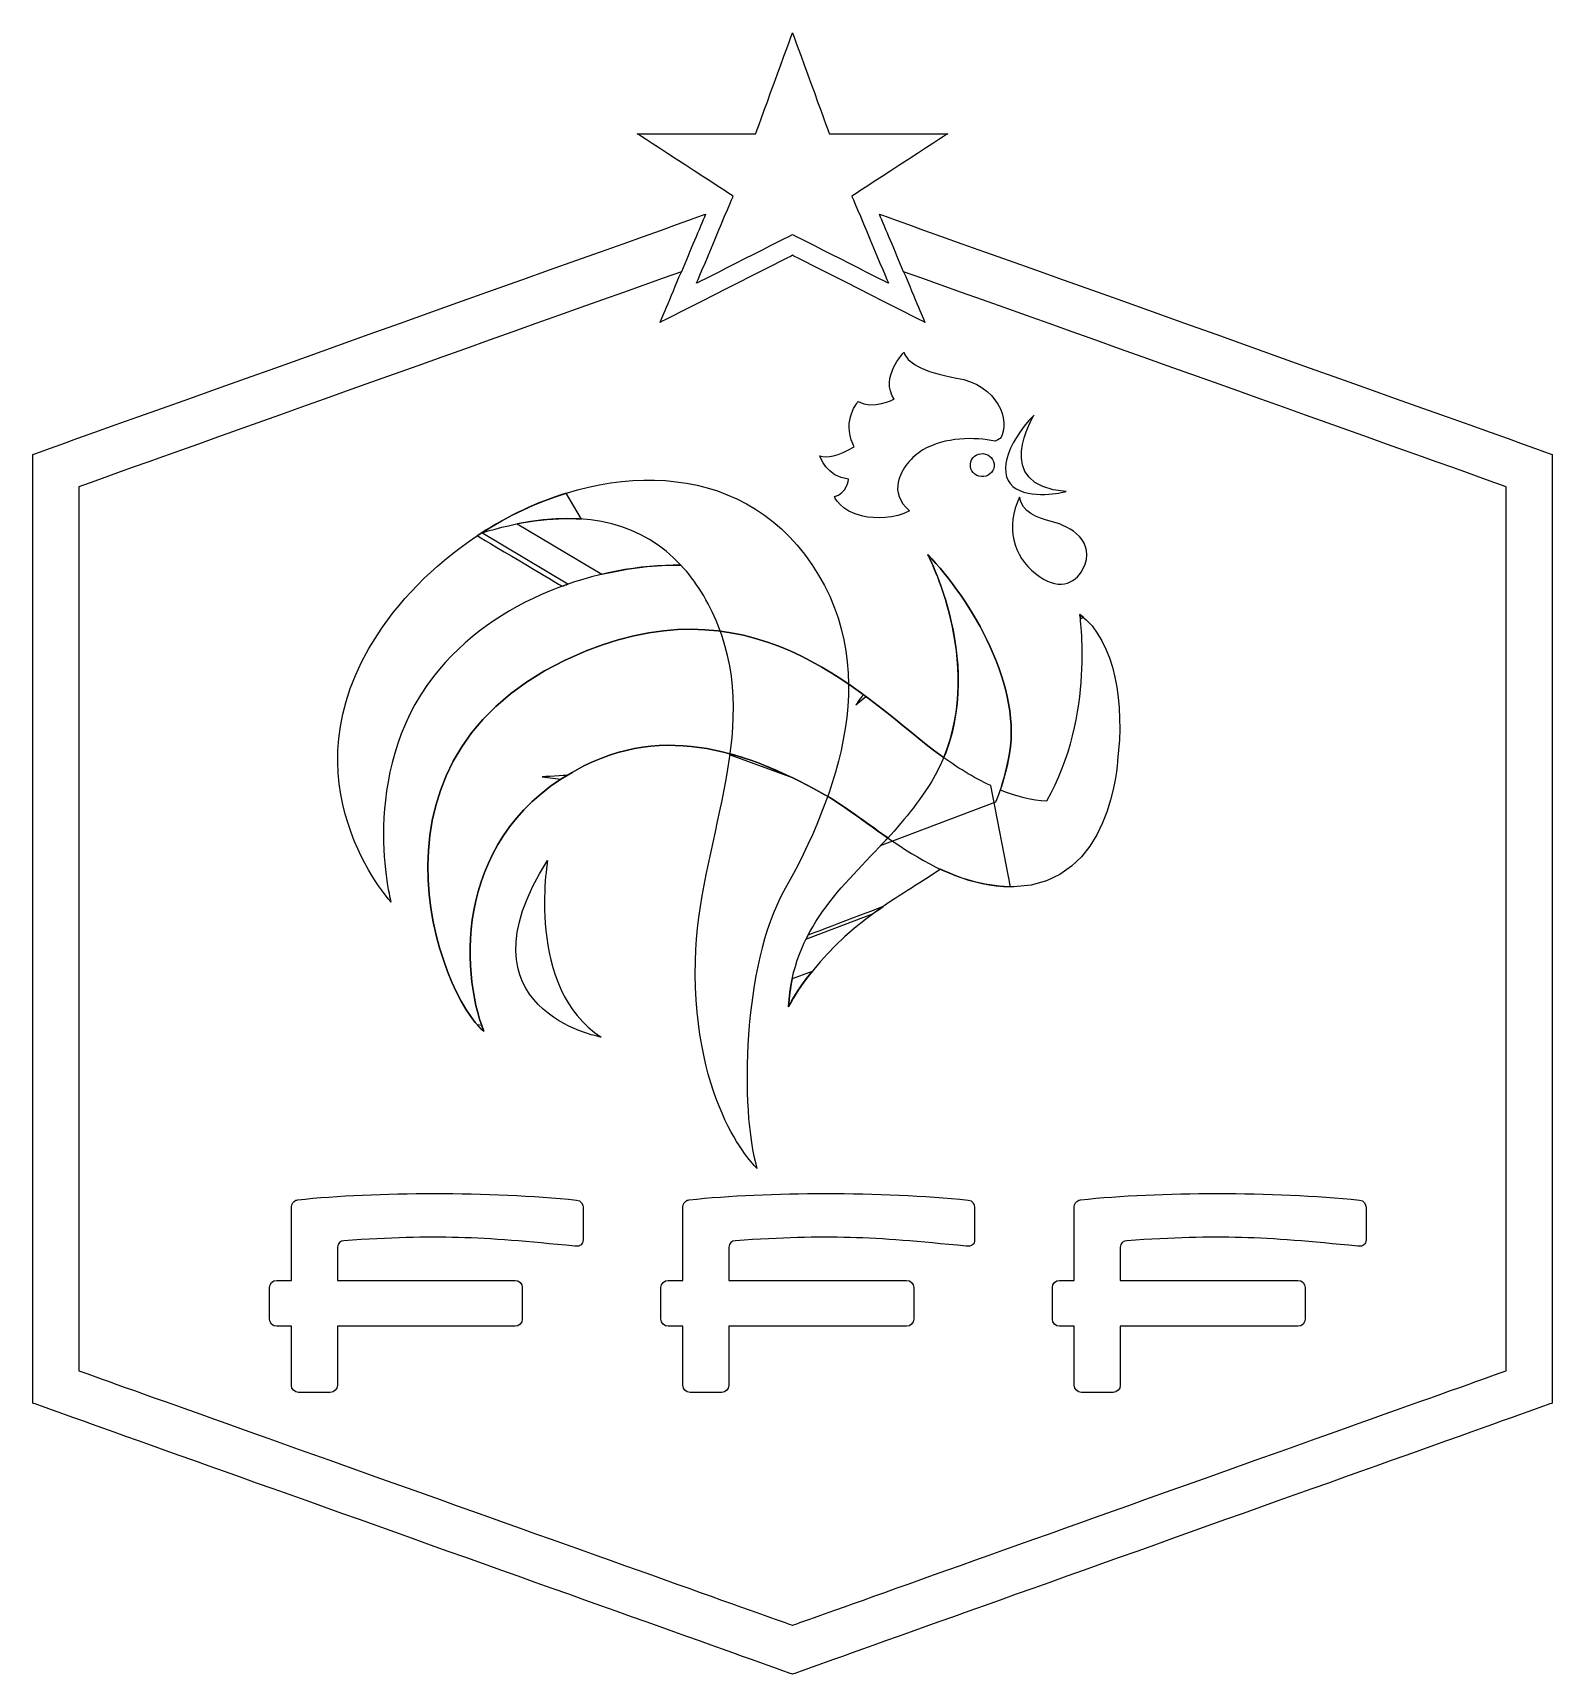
# Model space of a CAD drawing. Header units: millimetres. Extents: x -89 to 96, y -104 to 96.
import ezdxf

# ---------------------------------------------------------------- set-up
doc = ezdxf.new("R2010")
doc.units = ezdxf.units.MM
doc.header["$MEASUREMENT"] = 0
doc.layers.add('#Layer 1', color=7, linetype='Continuous')

msp = doc.modelspace()

# ---------------------------------------------------------------- linework, layer by layer
at = {"layer": '#Layer 1', "color": 42}
for points, knots in [([(22.633, 83.3792), (22.633, 83.3792), (8.2454, 83.3792), (8.2454, 83.3792), (8.2454, 83.3792), (8.2454, 83.3792), (3.7887, 95.6315), (3.7887, 95.6315), (3.7887, 95.6315), (3.7887, 95.6315), (3.7786, 95.603), (3.7786, 95.603), (3.7786, 95.603), (3.7786, 95.603), (3.7685, 95.6315), (3.7685, 95.6315), (3.7685, 95.6315), (3.7685, 95.6315), (-0.688, 83.3792), (-0.688, 83.3792), (-0.688, 83.3792), (-0.688, 83.3792), (-15.0757, 83.3792), (-15.0757, 83.3792), (-15.0757, 83.3792), (-15.0757, 83.3792), (-3.4377, 75.795), (-3.4377, 75.795), (-3.4377, 75.795), (-3.4377, 75.795), (-7.8818, 65.2004), (-7.8818, 65.2004), (-7.8818, 65.2004), (-7.8818, 65.2004), (3.7786, 71.1061), (3.7786, 71.1061), (3.7786, 71.1061), (3.7786, 71.1061), (15.4398, 65.2004), (15.4398, 65.2004), (15.4398, 65.2004), (15.4398, 65.2004), (10.9956, 75.795), (10.9956, 75.795), (10.9956, 75.795), (10.9956, 75.795), (22.633, 83.3792), (22.633, 83.3792)], [0, 0, 0, 0, 0.07692308, 0.07692308, 0.07692308, 0.07692309, 0.15384615, 0.15384615, 0.15384615, 0.15384616, 0.23076923, 0.23076923, 0.23076923, 0.23076924, 0.30769231, 0.30769231, 0.30769231, 0.30769232, 0.38461538, 0.38461538, 0.38461538, 0.38461539, 0.46153846, 0.46153846, 0.46153846, 0.46153847, 0.53846154, 0.53846154, 0.53846154, 0.53846155, 0.61538462, 0.61538462, 0.61538462, 0.61538463, 0.69230769, 0.69230769, 0.69230769, 0.6923077, 0.76923077, 0.76923077, 0.76923077, 0.76923078, 0.84615385, 0.84615385, 0.84615385, 0.84615386, 1, 1, 1, 1]), ([(14.3495, 73.586), (15.0732, 71.8571), (16.2175, 69.1305), (17.2762, 66.609), (17.2762, 66.609), (40.3865, 58.3612), (85.5392, 42.247), (90.489, 40.4806), (90.489, 40.4806), (90.489, 40.4806), (90.489, -66.9343), (90.489, -66.9343), (90.489, -66.9343), (83.8026, -69.318), (3.7786, -97.858), (3.7786, -97.858), (3.7786, -97.858), (3.7786, -97.858), (-76.2452, -69.318), (-82.9311, -66.9343), (-82.9311, -66.9343), (-82.9311, -66.9343), (-82.9311, 40.4806), (-82.9311, 40.4806), (-82.9311, 40.4806), (-77.9807, 42.247), (-32.8285, 58.3612), (-9.7184, 66.609), (-9.7184, 66.609), (-8.6602, 69.1305), (-7.5164, 71.8571), (-6.7922, 73.586), (-6.7922, 73.586), (-6.7922, 73.586), (-88.5219, 44.4108), (-88.5219, 44.4108), (-88.5219, 44.4108), (-88.5219, 44.4108), (-88.5219, -70.8663), (-88.5219, -70.8663), (-88.5219, -70.8663), (-88.5219, -70.8663), (3.7786, -103.7958), (3.7786, -103.7958), (3.7786, -103.7958), (3.7786, -103.7958), (96.0792, -70.8663), (96.0792, -70.8663), (96.0792, -70.8663), (96.0792, -70.8663), (96.0792, 44.4108), (96.0792, 44.4108), (96.0792, 44.4108), (96.0792, 44.4108), (14.3495, 73.586), (14.3495, 73.586)], [0, 0, 0, 0, 0.06666667, 0.06666667, 0.06666667, 0.06666668, 0.13333333, 0.13333333, 0.13333333, 0.13333334, 0.2, 0.2, 0.2, 0.20000001, 0.26666667, 0.26666667, 0.26666667, 0.26666668, 0.33333333, 0.33333333, 0.33333333, 0.33333334, 0.4, 0.4, 0.4, 0.40000001, 0.46666667, 0.46666667, 0.46666667, 0.46666668, 0.53333333, 0.53333333, 0.53333333, 0.53333334, 0.6, 0.6, 0.6, 0.60000001, 0.66666667, 0.66666667, 0.66666667, 0.66666668, 0.73333333, 0.73333333, 0.73333333, 0.73333334, 0.8, 0.8, 0.8, 0.80000001, 0.86666667, 0.86666667, 0.86666667, 0.86666668, 1, 1, 1, 1])]:
    msp.add_open_spline(points, degree=3, knots=knots, dxfattribs=at)
at = {"layer": '#Layer 1', "color": 142}
msp.add_open_spline([(90.489, 40.4806), (90.489, 40.4806), (90.489, -66.9343), (90.489, -66.9343), (90.489, -66.9343), (83.8026, -69.318), (3.7786, -97.858), (3.7786, -97.858), (3.7786, -97.858), (3.7786, -97.858), (-76.2452, -69.318), (-82.9311, -66.9343), (-82.9311, -66.9343), (-82.9311, -66.9343), (-82.9311, 40.4806), (-82.9311, 40.4806), (-82.9311, 40.4806), (-77.9807, 42.247), (-32.8285, 58.3612), (-9.7184, 66.609), (-9.7184, 66.609), (-11.0813, 63.3621), (-12.3022, 60.4549), (-12.3022, 60.4549), (-12.3022, 60.4549), (-12.3022, 60.4549), (3.7786, 68.6048), (3.7786, 68.6048), (3.7786, 68.6048), (3.7786, 68.6048), (19.8602, 60.4549), (19.8602, 60.4549), (19.8602, 60.4549), (19.8602, 60.4549), (18.6392, 63.3621), (17.2762, 66.609), (17.2762, 66.609), (40.3865, 58.3612), (85.5392, 42.247), (90.489, 40.4806)], degree=3, knots=[0, 0, 0, 0, 0.09090909, 0.09090909, 0.09090909, 0.0909091, 0.18181818, 0.18181818, 0.18181818, 0.18181819, 0.27272727, 0.27272727, 0.27272727, 0.27272728, 0.36363636, 0.36363636, 0.36363636, 0.36363637, 0.45454545, 0.45454545, 0.45454545, 0.45454546, 0.54545455, 0.54545455, 0.54545455, 0.54545456, 0.63636364, 0.63636364, 0.63636364, 0.63636365, 0.72727273, 0.72727273, 0.72727273, 0.72727274, 0.81818182, 0.81818182, 0.81818182, 0.81818183, 1, 1, 1, 1], dxfattribs=at)
at = {"layer": '#Layer 1', "color": 12}
for points, knots in [([(23.6936, 53.6907), (19.5405, 54.3923), (17.5905, 55.6923), (17.3268, 56.8087), (17.3268, 56.8087), (17.3268, 56.8087), (14.3287, 53.7715), (16.1331, 51.124), (16.1331, 51.124), (16.1331, 51.124), (13.4737, 49.7765), (11.7514, 50.8382), (11.7514, 50.8382), (11.7514, 50.8382), (9.7705, 48.6143), (11.1406, 45.6139), (11.1406, 45.6139), (11.1406, 45.6139), (11.2784, 45.3424), (11.2784, 45.3424), (11.2784, 45.3424), (9.3641, 44.1821), (7.8948, 43.9319), (7.0951, 44.2213), (7.0951, 44.2213), (7.0951, 44.2213), (7.9298, 41.635), (10.6011, 41.3943), (10.6011, 41.3943), (10.6011, 41.3943), (10.3807, 39.6434), (8.8686, 39.275), (8.8686, 39.275), (8.8686, 39.275), (9.5768, 37.4802), (12.311, 36.8991), (12.311, 36.8991), (13.8006, 36.5884), (16.2193, 36.5801), (17.9922, 37.561), (17.9922, 37.561), (16.6839, 38.6857), (16.4005, 39.8853), (16.6132, 41.0141), (16.6132, 41.0141), (16.8497, 41.9226), (17.2436, 42.6807), (17.7409, 43.3211), (17.7409, 43.3211), (18.3041, 43.9789), (18.9821, 44.548), (19.6314, 44.9443), (19.6314, 44.9443), (19.6314, 44.9443), (19.6314, 44.9562), (19.6314, 44.9562), (19.6314, 44.9562), (22.2789, 46.5123), (25.9662, 46.5461), (28.3855, 46.0079), (28.3855, 46.0079), (28.3855, 46.0079), (29.0325, 46.3542), (29.0325, 46.3542), (29.0325, 46.3542), (30.3402, 48.4901), (28.736, 52.8476), (23.6936, 53.6907)], [0, 0, 0, 0, 0.05555556, 0.05555556, 0.05555556, 0.05555557, 0.11111111, 0.11111111, 0.11111111, 0.11111112, 0.16666667, 0.16666667, 0.16666667, 0.16666668, 0.22222222, 0.22222222, 0.22222222, 0.22222223, 0.27777778, 0.27777778, 0.27777778, 0.27777779, 0.33333333, 0.33333333, 0.33333333, 0.33333334, 0.38888889, 0.38888889, 0.38888889, 0.3888889, 0.44444444, 0.44444444, 0.44444444, 0.44444445, 0.5, 0.5, 0.5, 0.50000001, 0.55555556, 0.55555556, 0.55555556, 0.55555557, 0.61111111, 0.61111111, 0.61111111, 0.61111112, 0.66666667, 0.66666667, 0.66666667, 0.66666668, 0.72222222, 0.72222222, 0.72222222, 0.72222223, 0.77777778, 0.77777778, 0.77777778, 0.77777779, 0.83333333, 0.83333333, 0.83333333, 0.83333334, 0.88888889, 0.88888889, 0.88888889, 0.8888889, 1, 1, 1, 1]), ([(23.6936, 53.6907), (19.5405, 54.3923), (17.5905, 55.6923), (17.3268, 56.8087), (17.3268, 56.8087), (17.3268, 56.8087), (14.3287, 53.7715), (16.1331, 51.124), (16.1331, 51.124), (16.1331, 51.124), (13.4737, 49.7765), (11.7514, 50.8382), (11.7514, 50.8382), (11.7514, 50.8382), (9.7705, 48.6143), (11.1406, 45.6139), (11.1406, 45.6139), (11.1406, 45.6139), (11.2784, 45.3424), (11.2784, 45.3424), (11.2784, 45.3424), (9.3641, 44.1821), (7.8948, 43.9319), (7.0951, 44.2213), (7.0951, 44.2213), (7.0951, 44.2213), (7.9298, 41.635), (10.6011, 41.3943), (10.6011, 41.3943), (10.6011, 41.3943), (10.3807, 39.6434), (8.8686, 39.275), (8.8686, 39.275), (8.8686, 39.275), (9.5768, 37.4802), (12.311, 36.8991), (12.311, 36.8991), (13.8006, 36.5884), (16.2193, 36.5801), (17.9922, 37.561), (17.9922, 37.561), (16.6839, 38.6857), (16.4005, 39.8853), (16.6132, 41.0141), (16.6132, 41.0141), (16.8497, 41.9226), (17.2436, 42.6807), (17.7409, 43.3211), (17.7409, 43.3211), (18.3041, 43.9789), (18.9821, 44.548), (19.6314, 44.9443), (19.6314, 44.9443), (19.6314, 44.9443), (19.6314, 44.9562), (19.6314, 44.9562), (19.6314, 44.9562), (22.2789, 46.5123), (25.9662, 46.5461), (28.3855, 46.0079), (28.3855, 46.0079), (28.3855, 46.0079), (29.0325, 46.3542), (29.0325, 46.3542), (29.0325, 46.3542), (30.3402, 48.4901), (28.736, 52.8476), (23.6936, 53.6907)], [0, 0, 0, 0, 0.05555556, 0.05555556, 0.05555556, 0.05555557, 0.11111111, 0.11111111, 0.11111111, 0.11111112, 0.16666667, 0.16666667, 0.16666667, 0.16666668, 0.22222222, 0.22222222, 0.22222222, 0.22222223, 0.27777778, 0.27777778, 0.27777778, 0.27777779, 0.33333333, 0.33333333, 0.33333333, 0.33333334, 0.38888889, 0.38888889, 0.38888889, 0.3888889, 0.44444444, 0.44444444, 0.44444444, 0.44444445, 0.5, 0.5, 0.5, 0.50000001, 0.55555556, 0.55555556, 0.55555556, 0.55555557, 0.61111111, 0.61111111, 0.61111111, 0.61111112, 0.66666667, 0.66666667, 0.66666667, 0.66666668, 0.72222222, 0.72222222, 0.72222222, 0.72222223, 0.77777778, 0.77777778, 0.77777778, 0.77777779, 0.83333333, 0.83333333, 0.83333333, 0.83333334, 0.88888889, 0.88888889, 0.88888889, 0.8888889, 1, 1, 1, 1]), ([(31.3639, 39.2198), (31.7548, 37.3542), (33.2948, 36.7535), (35.3743, 36.2254), (35.3743, 36.2254), (37.455, 35.6978), (40.7964, 33.8536), (39.0544, 30.4515), (39.0544, 30.4515), (38.1009, 28.6121), (35.9851, 27.7607), (33.2948, 29.9275), (33.2948, 29.9275), (30.6194, 32.0688), (29.5987, 35.5754), (31.3639, 39.2198)], [0, 0, 0, 0, 0.2, 0.2, 0.2, 0.20000001, 0.4, 0.4, 0.4, 0.40000001, 0.6, 0.6, 0.6, 0.60000001, 1, 1, 1, 1]), ([(31.3639, 39.2198), (31.7548, 37.3542), (33.2948, 36.7535), (35.3743, 36.2254), (35.3743, 36.2254), (37.455, 35.6978), (40.7964, 33.8536), (39.0544, 30.4515), (39.0544, 30.4515), (38.1009, 28.6121), (35.9851, 27.7607), (33.2948, 29.9275), (33.2948, 29.9275), (30.6194, 32.0688), (29.5987, 35.5754), (31.3639, 39.2198)], [0, 0, 0, 0, 0.2, 0.2, 0.2, 0.20000001, 0.4, 0.4, 0.4, 0.40000001, 0.6, 0.6, 0.6, 0.60000001, 1, 1, 1, 1])]:
    msp.add_open_spline(points, degree=3, knots=knots, dxfattribs=at)
at = {"layer": '#Layer 1', "color": 7}
for points, knots in [([(33.1291, 49.1793), (33.1291, 49.1793), (27.767, 40.5572), (37.0415, 39.9049), (37.0415, 39.9049), (37.0415, 39.9049), (33.3418, 38.8966), (30.9503, 40.2322), (30.9503, 40.2322), (28.559, 41.572), (29.6391, 45.6413), (33.1291, 49.1793)], [0, 0, 0, 0, 0.25, 0.25, 0.25, 0.25000001, 0.5, 0.5, 0.5, 0.50000001, 1, 1, 1, 1]), ([(33.1291, 49.1793), (33.1291, 49.1793), (27.767, 40.5572), (37.0415, 39.9049), (37.0415, 39.9049), (37.0415, 39.9049), (33.3418, 38.8966), (30.9503, 40.2322), (30.9503, 40.2322), (28.559, 41.572), (29.6391, 45.6413), (33.1291, 49.1793)], [0, 0, 0, 0, 0.25, 0.25, 0.25, 0.25000001, 0.5, 0.5, 0.5, 0.50000001, 1, 1, 1, 1]), ([(5.2354, 32.2797), (-4.0306, 44.4518), (-20.9761, 43.2576), (-34.0388, 34.8469), (-34.0388, 34.8469), (-39.0124, 31.6416), (-43.4351, 27.4101), (-46.6619, 22.4912), (-46.6619, 22.4912), (-58.367, 4.6243), (-45.0126, -9.9807), (-45.0126, -9.9807), (-45.0126, -9.9807), (-45.0126, -9.9807), (-49.1127, 5.5024), (-39.8204, 17.4411), (-39.8204, 17.4411), (-32.4038, 26.9651), (-19.6702, 31.0391), (-9.7861, 30.9649), (-9.7861, 30.9649), (-7.9597, 29.0066), (-6.4607, 26.5688), (-5.286, 23.6873), (-5.286, 23.6873), (0.104, 10.4534), (-7.7072, -2.9241), (-8.0185, -17.1311), (-8.0185, -17.1311), (-8.4082, -34.9856), (-0.5347, -42.3381), (-0.5347, -42.3381), (-0.5347, -42.3381), (-2.6795, -35.1205), (-2.2126, -17.5215), (2.7021, -8.7158), (2.7021, -8.7158), (9.1318, 2.808), (15.3685, 18.9615), (5.2354, 32.2797)], [0, 0, 0, 0, 0.09090909, 0.09090909, 0.09090909, 0.0909091, 0.18181818, 0.18181818, 0.18181818, 0.18181819, 0.27272727, 0.27272727, 0.27272727, 0.27272728, 0.36363636, 0.36363636, 0.36363636, 0.36363637, 0.45454545, 0.45454545, 0.45454545, 0.45454546, 0.54545455, 0.54545455, 0.54545455, 0.54545456, 0.63636364, 0.63636364, 0.63636364, 0.63636365, 0.72727273, 0.72727273, 0.72727273, 0.72727274, 0.81818182, 0.81818182, 0.81818182, 0.81818183, 1, 1, 1, 1]), ([(25.3875, 43.2249), (25.3203, 42.446), (25.9228, 41.7764), (26.7231, 41.7081), (26.7231, 41.7081), (27.5192, 41.6427), (28.2126, 42.2202), (28.2797, 42.9944), (28.2797, 42.9944), (28.3386, 43.7662), (27.7396, 44.4399), (26.9358, 44.5029), (26.9358, 44.5029), (26.1402, 44.5682), (25.4427, 43.9907), (25.3875, 43.2249)], [0, 0, 0, 0, 0.2, 0.2, 0.2, 0.20000001, 0.4, 0.4, 0.4, 0.40000001, 0.6, 0.6, 0.6, 0.60000001, 1, 1, 1, 1]), ([(-23.7068, 39.7017), (-23.7068, 39.7017), (-21.8511, 36.5549), (-21.8511, 36.5549), (-21.8511, 36.5549), (-25.4128, 36.8122), (-29.4705, 36.268), (-34.0388, 34.8469), (-34.0388, 34.8469), (-30.7769, 36.9471), (-27.2729, 38.5972), (-23.7068, 39.7017)], [0, 0, 0, 0, 0.25, 0.25, 0.25, 0.25000001, 0.5, 0.5, 0.5, 0.50000001, 1, 1, 1, 1]), ([(38.6801, 24.9729), (38.6801, 24.9729), (40.62, 12.6963), (34.6804, 2.3113), (34.6804, 2.3113), (32.8569, 2.3856), (30.9397, 2.8799), (29.0265, 3.6564), (29.0265, 3.6564), (29.3842, 4.723), (29.7092, 5.9011), (30.0009, 7.2266), (30.0009, 7.2266), (31.9592, 16.1423), (25.4344, 26.7976), (20.2143, 32.2345), (20.2143, 32.2345), (20.2143, 32.2345), (27.0391, 19.2995), (22.1482, 7.5671), (22.1482, 7.5671), (22.0318, 7.6514), (21.9135, 7.7347), (21.7983, 7.8196), (21.7983, 7.8196), (12.6384, 14.5767), (0.0035, 29.104), (-21.2737, 20.5312), (-21.2737, 20.5312), (-50.8024, 8.6353), (-38.9375, -21.583), (-33.7198, -25.6886), (-33.7198, -25.6886), (-36.6174, -18.443), (-37.4878, -1.4394), (-21.5648, 6.5529), (-21.5648, 6.5529), (-10.5216, 12.0962), (-0.0261, 7.339), (7.7249, 3.0463), (7.7249, 3.0463), (9.8965, 1.8467), (12.459, -0.1846), (15.356, -2.188), (15.356, -2.188), (9.7758, -8.2714), (3.8101, -13.1398), (3.2985, -22.7262), (3.2985, -22.7262), (3.2985, -22.7262), (6.0156, -16.7687), (14.1196, -11.0009), (14.1196, -11.0009), (17.0487, -8.9184), (19.5821, -7.4913), (21.7495, -5.9821), (21.7495, -5.9821), (24.5271, -7.2881), (27.5109, -8.168), (30.6705, -8.1175), (30.6705, -8.1175), (42.5925, -7.9196), (43.2699, 7.2189), (43.2699, 7.2189), (43.2699, 7.2189), (43.2693, 7.2171), (43.2686, 7.2165), (43.2675, 7.2148), (43.2675, 7.2148), (44.1194, 13.7877), (43.0833, 21.773), (38.6801, 24.9729)], [0, 0, 0, 0, 0.05263158, 0.05263158, 0.05263158, 0.05263159, 0.10526316, 0.10526316, 0.10526316, 0.10526317, 0.15789474, 0.15789474, 0.15789474, 0.15789475, 0.21052632, 0.21052632, 0.21052632, 0.21052633, 0.26315789, 0.26315789, 0.26315789, 0.2631579, 0.31578947, 0.31578947, 0.31578947, 0.31578948, 0.36842105, 0.36842105, 0.36842105, 0.36842106, 0.42105263, 0.42105263, 0.42105263, 0.42105264, 0.47368421, 0.47368421, 0.47368421, 0.47368422, 0.52631579, 0.52631579, 0.52631579, 0.5263158, 0.57894737, 0.57894737, 0.57894737, 0.57894738, 0.63157895, 0.63157895, 0.63157895, 0.63157896, 0.68421053, 0.68421053, 0.68421053, 0.68421054, 0.73684211, 0.73684211, 0.73684211, 0.73684212, 0.78947368, 0.78947368, 0.78947368, 0.78947369, 0.84210526, 0.84210526, 0.84210526, 0.84210527, 0.89473684, 0.89473684, 0.89473684, 0.89473685, 1, 1, 1, 1]), ([(28.4975, 2.2118), (28.4975, 2.2118), (14.4847, -3.1268), (14.4847, -3.1268), (14.4847, -3.1268), (16.6665, -0.8013), (18.8358, 1.6615), (20.648, 4.6124), (20.648, 4.6124), (28.2595, 17.0091), (20.2143, 32.2345), (20.2143, 32.2345), (20.2143, 32.2345), (25.4344, 26.7976), (31.9592, 16.1423), (30.0009, 7.2266), (30.0009, 7.2266), (29.5716, 5.2729), (29.0709, 3.6272), (28.4975, 2.2118)], [0, 0, 0, 0, 0.16666667, 0.16666667, 0.16666667, 0.16666668, 0.33333333, 0.33333333, 0.33333333, 0.33333334, 0.5, 0.5, 0.5, 0.50000001, 0.66666667, 0.66666667, 0.66666667, 0.66666668, 1, 1, 1, 1]), ([(27.857, 4.1634), (27.857, 4.1634), (30.27, -8.1184), (30.27, -8.1184), (30.27, -8.1184), (20.9145, -8.0377), (13.1165, 0.0669), (7.7249, 3.0463), (7.7249, 3.0463), (-0.0261, 7.339), (-10.5216, 12.0962), (-21.5648, 6.5529), (-21.5648, 6.5529), (-37.4878, -1.4394), (-36.6174, -18.443), (-33.7198, -25.6886), (-33.7198, -25.6886), (-38.9375, -21.583), (-50.8024, 8.6353), (-21.2737, 20.5312), (-21.2737, 20.5312), (0.0035, 29.104), (12.6384, 14.5767), (21.7983, 7.8196), (21.7983, 7.8196), (23.7005, 6.4159), (25.7638, 5.1367), (27.857, 4.1634)], [0, 0, 0, 0, 0.125, 0.125, 0.125, 0.12500001, 0.25, 0.25, 0.25, 0.25000001, 0.375, 0.375, 0.375, 0.37500001, 0.5, 0.5, 0.5, 0.50000001, 0.625, 0.625, 0.625, 0.62500001, 0.75, 0.75, 0.75, 0.75000001, 1, 1, 1, 1]), ([(12.6894, 15.0086), (12.6894, 15.0086), (11.4913, 13.9717), (11.4913, 13.9717), (11.4913, 13.9717), (11.4913, 13.9717), (12.3615, 15.251), (12.3615, 15.251), (12.3615, 15.251), (12.4712, 15.1703), (12.5806, 15.0895), (12.6894, 15.0086)], [0, 0, 0, 0, 0.25, 0.25, 0.25, 0.25000001, 0.5, 0.5, 0.5, 0.50000001, 1, 1, 1, 1]), ([(-24.3795, 4.9339), (-24.3795, 4.9339), (-26.6445, 5.2301), (-26.6445, 5.2301), (-26.6445, 5.2301), (-26.6445, 5.2301), (-23.6283, 5.4086), (-23.6283, 5.4086), (-23.6283, 5.4086), (-23.8843, 5.2532), (-24.1336, 5.0944), (-24.3795, 4.9339)], [0, 0, 0, 0, 0.25, 0.25, 0.25, 0.25000001, 0.5, 0.5, 0.5, 0.50000001, 1, 1, 1, 1]), ([(-25.9817, -4.9139), (-37.4706, -23.0375), (-19.6595, -26.3617), (-19.4682, -26.398), (-19.4682, -26.398), (-19.4682, -26.398), (-19.4663, -26.3956), (-19.4663, -26.3956), (-19.4663, -26.3956), (-28.6761, -20.5166), (-25.9817, -4.9139), (-25.9817, -4.9139)], [0, 0, 0, 0, 0.25, 0.25, 0.25, 0.25000001, 0.5, 0.5, 0.5, 0.50000001, 1, 1, 1, 1]), ([(-22.4513, -46.184), (-32.9456, -45.1116), (-46.7231, -45.1478), (-56.338, -46.1561), (-56.338, -46.1561), (-56.338, -46.1561), (-56.5584, -46.222), (-56.5584, -46.222), (-56.5584, -46.222), (-56.8775, -46.3492), (-57.1039, -46.6605), (-57.1039, -47.0264), (-57.1039, -47.0264), (-57.1039, -47.0264), (-57.1039, -55.9546), (-57.1039, -55.9546), (-57.1039, -55.9546), (-57.1039, -55.9546), (-58.891, -55.9546), (-58.891, -55.9546), (-58.891, -55.9546), (-59.3717, -55.9546), (-59.7656, -56.3485), (-59.7656, -56.8286), (-59.7656, -56.8286), (-59.7656, -56.8286), (-59.7656, -60.6584), (-59.7656, -60.6584), (-59.7656, -60.6584), (-59.7656, -61.1355), (-59.3717, -61.5258), (-58.891, -61.5258), (-58.891, -61.5258), (-58.891, -61.5258), (-57.1039, -61.5258), (-57.1039, -61.5258), (-57.1039, -61.5258), (-57.1039, -61.5258), (-57.1039, -68.6917), (-57.1039, -68.6917), (-57.1039, -68.6917), (-57.1039, -69.1724), (-56.7159, -69.5627), (-56.2317, -69.5627), (-56.2317, -69.5627), (-56.2317, -69.5627), (-52.3846, -69.5627), (-52.3846, -69.5627), (-52.3846, -69.5627), (-51.9075, -69.5627), (-51.5154, -69.1724), (-51.5154, -68.6917), (-51.5154, -68.6917), (-51.5154, -68.6917), (-51.5154, -61.5258), (-51.5154, -61.5258), (-51.5154, -61.5258), (-51.5154, -61.5258), (-29.9238, -61.5258), (-29.9238, -61.5258), (-29.9238, -61.5258), (-29.4485, -61.5258), (-29.0528, -61.1355), (-29.0528, -60.6584), (-29.0528, -60.6584), (-29.0528, -60.6584), (-29.0528, -56.8286), (-29.0528, -56.8286), (-29.0528, -56.8286), (-29.0528, -56.3485), (-29.4485, -55.9546), (-29.9238, -55.9546), (-29.9238, -55.9546), (-29.9238, -55.9546), (-51.5154, -55.9546), (-51.5154, -55.9546), (-51.5154, -55.9546), (-51.5154, -55.9546), (-51.5154, -51.9281), (-51.5154, -51.9281), (-51.5154, -51.9281), (-51.5154, -51.9281), (-51.5035, -51.9198), (-51.5035, -51.9198), (-51.5035, -51.9198), (-51.5035, -51.4469), (-51.1298, -51.1551), (-50.7181, -51.132), (-50.7181, -51.132), (-39.2803, -50.3756), (-34.3615, -50.6317), (-22.6741, -51.7938), (-22.6741, -51.7938), (-21.9766, -51.8609), (-21.6659, -51.5728), (-21.6659, -51.0333), (-21.6659, -51.0333), (-21.6659, -51.0333), (-21.6659, -47.0348), (-21.6659, -47.0348), (-21.6659, -47.0348), (-21.6659, -46.7502), (-21.8839, -46.247), (-22.4513, -46.184)], [0, 0, 0, 0, 0.03703704, 0.03703704, 0.03703704, 0.03703705, 0.07407407, 0.07407407, 0.07407407, 0.07407408, 0.11111111, 0.11111111, 0.11111111, 0.11111112, 0.14814815, 0.14814815, 0.14814815, 0.14814816, 0.18518519, 0.18518519, 0.18518519, 0.1851852, 0.22222222, 0.22222222, 0.22222222, 0.22222223, 0.25925926, 0.25925926, 0.25925926, 0.25925927, 0.2962963, 0.2962963, 0.2962963, 0.29629631, 0.33333333, 0.33333333, 0.33333333, 0.33333334, 0.37037037, 0.37037037, 0.37037037, 0.37037038, 0.40740741, 0.40740741, 0.40740741, 0.40740742, 0.44444444, 0.44444444, 0.44444444, 0.44444445, 0.48148148, 0.48148148, 0.48148148, 0.48148149, 0.51851852, 0.51851852, 0.51851852, 0.51851853, 0.55555556, 0.55555556, 0.55555556, 0.55555557, 0.59259259, 0.59259259, 0.59259259, 0.5925926, 0.62962963, 0.62962963, 0.62962963, 0.62962964, 0.66666667, 0.66666667, 0.66666667, 0.66666668, 0.7037037, 0.7037037, 0.7037037, 0.70370371, 0.74074074, 0.74074074, 0.74074074, 0.74074075, 0.77777778, 0.77777778, 0.77777778, 0.77777779, 0.81481481, 0.81481481, 0.81481481, 0.81481482, 0.85185185, 0.85185185, 0.85185185, 0.85185186, 0.88888889, 0.88888889, 0.88888889, 0.8888889, 0.92592593, 0.92592593, 0.92592593, 0.92592594, 1, 1, 1, 1]), ([(25.1153, -46.184), (14.6157, -45.1116), (0.8346, -45.1478), (-8.7725, -46.1561), (-8.7725, -46.1561), (-8.7725, -46.1561), (-9.0012, -46.222), (-9.0012, -46.222), (-9.0012, -46.222), (-9.3167, -46.3492), (-9.5466, -46.6605), (-9.5466, -47.0264), (-9.5466, -47.0264), (-9.5466, -47.0264), (-9.5466, -55.9546), (-9.5466, -55.9546), (-9.5466, -55.9546), (-9.5466, -55.9546), (-11.3332, -55.9546), (-11.3332, -55.9546), (-11.3332, -55.9546), (-11.8139, -55.9546), (-12.2042, -56.3485), (-12.2042, -56.8286), (-12.2042, -56.8286), (-12.2042, -56.8286), (-12.2042, -60.6584), (-12.2042, -60.6584), (-12.2042, -60.6584), (-12.2042, -61.1355), (-11.8139, -61.5258), (-11.3332, -61.5258), (-11.3332, -61.5258), (-11.3332, -61.5258), (-9.5466, -61.5258), (-9.5466, -61.5258), (-9.5466, -61.5258), (-9.5466, -61.5258), (-9.5466, -68.6917), (-9.5466, -68.6917), (-9.5466, -68.6917), (-9.5466, -69.1724), (-9.151, -69.5627), (-8.6697, -69.5627), (-8.6697, -69.5627), (-8.6697, -69.5627), (-4.8268, -69.5627), (-4.8268, -69.5627), (-4.8268, -69.5627), (-4.342, -69.5627), (-3.9504, -69.1724), (-3.9504, -68.6917), (-3.9504, -68.6917), (-3.9504, -68.6917), (-3.9504, -61.5258), (-3.9504, -61.5258), (-3.9504, -61.5258), (-3.9504, -61.5258), (17.6411, -61.5258), (17.6411, -61.5258), (17.6411, -61.5258), (18.111, -61.5258), (18.5127, -61.1355), (18.5127, -60.6584), (18.5127, -60.6584), (18.5127, -60.6584), (18.5127, -56.8286), (18.5127, -56.8286), (18.5127, -56.8286), (18.5127, -56.3485), (18.111, -55.9546), (17.6411, -55.9546), (17.6411, -55.9546), (17.6411, -55.9546), (-3.9504, -55.9546), (-3.9504, -55.9546), (-3.9504, -55.9546), (-3.9504, -55.9546), (-3.9504, -51.9281), (-3.9504, -51.9281), (-3.9504, -51.9281), (-3.9504, -51.9281), (-3.9463, -51.9198), (-3.9463, -51.9198), (-3.9463, -51.9198), (-3.9463, -51.4469), (-3.5678, -51.1551), (-3.1602, -51.132), (-3.1602, -51.132), (8.2763, -50.3756), (13.2017, -50.6317), (24.8908, -51.7938), (24.8908, -51.7938), (25.5841, -51.8609), (25.9044, -51.5728), (25.9044, -51.0333), (25.9044, -51.0333), (25.9044, -51.0333), (25.9044, -47.0348), (25.9044, -47.0348), (25.9044, -47.0348), (25.9044, -46.7502), (25.675, -46.247), (25.1153, -46.184)], [0, 0, 0, 0, 0.03703704, 0.03703704, 0.03703704, 0.03703705, 0.07407407, 0.07407407, 0.07407407, 0.07407408, 0.11111111, 0.11111111, 0.11111111, 0.11111112, 0.14814815, 0.14814815, 0.14814815, 0.14814816, 0.18518519, 0.18518519, 0.18518519, 0.1851852, 0.22222222, 0.22222222, 0.22222222, 0.22222223, 0.25925926, 0.25925926, 0.25925926, 0.25925927, 0.2962963, 0.2962963, 0.2962963, 0.29629631, 0.33333333, 0.33333333, 0.33333333, 0.33333334, 0.37037037, 0.37037037, 0.37037037, 0.37037038, 0.40740741, 0.40740741, 0.40740741, 0.40740742, 0.44444444, 0.44444444, 0.44444444, 0.44444445, 0.48148148, 0.48148148, 0.48148148, 0.48148149, 0.51851852, 0.51851852, 0.51851852, 0.51851853, 0.55555556, 0.55555556, 0.55555556, 0.55555557, 0.59259259, 0.59259259, 0.59259259, 0.5925926, 0.62962963, 0.62962963, 0.62962963, 0.62962964, 0.66666667, 0.66666667, 0.66666667, 0.66666668, 0.7037037, 0.7037037, 0.7037037, 0.70370371, 0.74074074, 0.74074074, 0.74074074, 0.74074075, 0.77777778, 0.77777778, 0.77777778, 0.77777779, 0.81481481, 0.81481481, 0.81481481, 0.81481482, 0.85185185, 0.85185185, 0.85185185, 0.85185186, 0.88888889, 0.88888889, 0.88888889, 0.8888889, 0.92592593, 0.92592593, 0.92592593, 0.92592594, 1, 1, 1, 1]), ([(72.669, -46.184), (62.1735, -45.1116), (48.396, -45.1478), (38.7787, -46.1561), (38.7787, -46.1561), (38.7787, -46.1561), (38.5583, -46.222), (38.5583, -46.222), (38.5583, -46.222), (38.2429, -46.3492), (38.0141, -46.6605), (38.0141, -47.0264), (38.0141, -47.0264), (38.0141, -47.0264), (38.0141, -55.9546), (38.0141, -55.9546), (38.0141, -55.9546), (38.0141, -55.9546), (36.2257, -55.9546), (36.2257, -55.9546), (36.2257, -55.9546), (35.7451, -55.9546), (35.3511, -56.3485), (35.3511, -56.8286), (35.3511, -56.8286), (35.3511, -56.8286), (35.3511, -60.6584), (35.3511, -60.6584), (35.3511, -60.6584), (35.3511, -61.1355), (35.7451, -61.5258), (36.2257, -61.5258), (36.2257, -61.5258), (36.2257, -61.5258), (38.0141, -61.5258), (38.0141, -61.5258), (38.0141, -61.5258), (38.0141, -61.5258), (38.0141, -68.6917), (38.0141, -68.6917), (38.0141, -68.6917), (38.0141, -69.1724), (38.4086, -69.5627), (38.8815, -69.5627), (38.8815, -69.5627), (38.8815, -69.5627), (42.7303, -69.5627), (42.7303, -69.5627), (42.7303, -69.5627), (43.2146, -69.5627), (43.6091, -69.1724), (43.6091, -68.6917), (43.6091, -68.6917), (43.6091, -68.6917), (43.6091, -61.5258), (43.6091, -61.5258), (43.6091, -61.5258), (43.6091, -61.5258), (65.1912, -61.5258), (65.1912, -61.5258), (65.1912, -61.5258), (65.6718, -61.5258), (66.0699, -61.1355), (66.0699, -60.6584), (66.0699, -60.6584), (66.0699, -60.6584), (66.0699, -56.8286), (66.0699, -56.8286), (66.0699, -56.8286), (66.0699, -56.3485), (65.6718, -55.9546), (65.1912, -55.9546), (65.1912, -55.9546), (65.1912, -55.9546), (43.6091, -55.9546), (43.6091, -55.9546), (43.6091, -55.9546), (43.6091, -55.9546), (43.6091, -51.9281), (43.6091, -51.9281), (43.6091, -51.9281), (43.6091, -51.9281), (43.6091, -51.9198), (43.6091, -51.9198), (43.6091, -51.9198), (43.6091, -51.4469), (43.9875, -51.1551), (44.4005, -51.132), (44.4005, -51.132), (55.8424, -50.3756), (60.7631, -50.6317), (72.4486, -51.7938), (72.4486, -51.7938), (73.1425, -51.8609), (73.4604, -51.5728), (73.4604, -51.0333), (73.4604, -51.0333), (73.4604, -51.0333), (73.4604, -47.0348), (73.4604, -47.0348), (73.4604, -47.0348), (73.4604, -46.7502), (73.2364, -46.247), (72.669, -46.184)], [0, 0, 0, 0, 0.03703704, 0.03703704, 0.03703704, 0.03703705, 0.07407407, 0.07407407, 0.07407407, 0.07407408, 0.11111111, 0.11111111, 0.11111111, 0.11111112, 0.14814815, 0.14814815, 0.14814815, 0.14814816, 0.18518519, 0.18518519, 0.18518519, 0.1851852, 0.22222222, 0.22222222, 0.22222222, 0.22222223, 0.25925926, 0.25925926, 0.25925926, 0.25925927, 0.2962963, 0.2962963, 0.2962963, 0.29629631, 0.33333333, 0.33333333, 0.33333333, 0.33333334, 0.37037037, 0.37037037, 0.37037037, 0.37037038, 0.40740741, 0.40740741, 0.40740741, 0.40740742, 0.44444444, 0.44444444, 0.44444444, 0.44444445, 0.48148148, 0.48148148, 0.48148148, 0.48148149, 0.51851852, 0.51851852, 0.51851852, 0.51851853, 0.55555556, 0.55555556, 0.55555556, 0.55555557, 0.59259259, 0.59259259, 0.59259259, 0.5925926, 0.62962963, 0.62962963, 0.62962963, 0.62962964, 0.66666667, 0.66666667, 0.66666667, 0.66666668, 0.7037037, 0.7037037, 0.7037037, 0.70370371, 0.74074074, 0.74074074, 0.74074074, 0.74074075, 0.77777778, 0.77777778, 0.77777778, 0.77777779, 0.81481481, 0.81481481, 0.81481481, 0.81481482, 0.85185185, 0.85185185, 0.85185185, 0.85185186, 0.88888889, 0.88888889, 0.88888889, 0.8888889, 0.92592593, 0.92592593, 0.92592593, 0.92592594, 1, 1, 1, 1])]:
    msp.add_open_spline(points, degree=3, knots=knots, dxfattribs=at)
at = {"layer": '#Layer 1', "color": 144}
for points in [[(-19.3851, 29.8394), (-19.3851, 29.8394), (-29.6806, 35.97), (-29.6806, 35.97), (-29.6806, 35.97), (-20.9248, 37.7291), (-14.3338, 35.8421), (-9.7861, 30.9649), (-9.7861, 30.9649), (-12.7982, 30.9875), (-16.075, 30.6241), (-19.3851, 29.8394)], [(3.4181, 5.2832), (3.4181, 5.2832), (-3.8107, 7.8991), (-3.8107, 7.8991), (-3.8107, 7.8991), (-3.8107, 7.8991), (-3.793, 8.0317), (-3.793, 8.0317), (-3.793, 8.0317), (-1.2544, 7.3398), (1.1622, 6.3597), (3.4181, 5.2832)], [(3.737, -19.3297), (3.737, -19.3297), (6.1555, -18.4083), (6.1555, -18.4083), (6.1555, -18.4083), (4.1067, -20.9544), (3.2985, -22.7262), (3.2985, -22.7262), (3.2985, -22.7262), (3.3627, -21.5237), (3.5127, -20.3954), (3.737, -19.3297)]]:
    msp.add_open_spline(points, degree=3, knots=[0, 0, 0, 0, 0.25, 0.25, 0.25, 0.25000001, 0.5, 0.5, 0.5, 0.50000001, 1, 1, 1, 1], dxfattribs=at)
at = {"layer": '#Layer 1', "color": 145}
for points, knots in [([(-33.9856, 34.8631), (-33.9856, 34.8631), (-23.5265, 28.635), (-23.5265, 28.635), (-23.5265, 28.635), (-23.7539, 28.5562), (-23.9812, 28.476), (-24.2079, 28.393), (-24.2079, 28.393), (-24.2079, 28.393), (-34.519, 34.533), (-34.519, 34.533), (-34.519, 34.533), (-34.3595, 34.6387), (-34.1995, 34.7433), (-34.0388, 34.8469), (-34.0388, 34.8469), (-34.0388, 34.8469), (-33.9856, 34.8631), (-33.9856, 34.8631)], [0, 0, 0, 0, 0.16666667, 0.16666667, 0.16666667, 0.16666668, 0.33333333, 0.33333333, 0.33333333, 0.33333334, 0.5, 0.5, 0.5, 0.50000001, 0.66666667, 0.66666667, 0.66666667, 0.66666668, 1, 1, 1, 1]), ([(39.1159, 24.6309), (39.1159, 24.6309), (38.751, 24.4324), (38.751, 24.4324), (38.751, 24.4324), (38.7101, 24.7835), (38.6801, 24.9729), (38.6801, 24.9729), (38.6801, 24.9729), (38.8293, 24.8645), (38.9744, 24.7501), (39.1159, 24.6309)], [0, 0, 0, 0, 0.25, 0.25, 0.25, 0.25000001, 0.5, 0.5, 0.5, 0.50000001, 1, 1, 1, 1]), ([(38.8249, 24.8639), (38.8249, 24.8639), (38.705, 24.7987), (38.705, 24.7987), (38.705, 24.7987), (38.6896, 24.9119), (38.6801, 24.9729), (38.6801, 24.9729), (38.6801, 24.9729), (38.729, 24.9374), (38.7769, 24.9006), (38.8249, 24.8639)], [0, 0, 0, 0, 0.25, 0.25, 0.25, 0.25000001, 0.5, 0.5, 0.5, 0.50000001, 1, 1, 1, 1])]:
    msp.add_open_spline(points, degree=3, knots=knots, dxfattribs=at)
at = {"layer": '#Layer 1', "color": 153}
for points, knots in [([(13.6308, -11.3544), (13.6308, -11.3544), (5.4167, -14.4838), (5.4167, -14.4838), (5.4167, -14.4838), (5.4954, -14.3244), (5.5758, -14.1663), (5.658, -14.0095), (5.658, -14.0095), (5.658, -14.0095), (14.792, -10.5296), (14.792, -10.5296), (14.792, -10.5296), (14.5701, -10.6832), (14.3462, -10.8398), (14.1196, -11.0009), (14.1196, -11.0009), (13.9541, -11.1187), (13.7918, -11.2365), (13.6308, -11.3544)], [0, 0, 0, 0, 0.16666667, 0.16666667, 0.16666667, 0.16666668, 0.33333333, 0.33333333, 0.33333333, 0.33333334, 0.5, 0.5, 0.5, 0.50000001, 0.66666667, 0.66666667, 0.66666667, 0.66666668, 1, 1, 1, 1]), ([(-34.5356, -24.8934), (-34.5356, -24.8934), (-33.9907, -24.9647), (-33.9907, -24.9647), (-33.9907, -24.9647), (-33.9027, -25.2153), (-33.8124, -25.4573), (-33.7198, -25.6886), (-33.7198, -25.6886), (-33.9774, -25.4859), (-34.2514, -25.2179), (-34.5356, -24.8934)], [0, 0, 0, 0, 0.25, 0.25, 0.25, 0.25000001, 0.5, 0.5, 0.5, 0.50000001, 1, 1, 1, 1])]:
    msp.add_open_spline(points, degree=3, knots=knots, dxfattribs=at)
at = {"layer": '#Layer 1', "color": 155}
msp.add_open_spline([(-19.4871, -26.3943), (-19.4871, -26.3943), (-19.4756, -26.3894), (-19.4756, -26.3894), (-19.4756, -26.3894), (-19.4756, -26.3894), (-19.4663, -26.3956), (-19.4663, -26.3956), (-19.4663, -26.3956), (-19.4663, -26.3956), (-19.4682, -26.398), (-19.4682, -26.398), (-19.4682, -26.398), (-19.4682, -26.398), (-19.4871, -26.3943), (-19.4871, -26.3943)], degree=3, knots=[0, 0, 0, 0, 0.2, 0.2, 0.2, 0.20000001, 0.4, 0.4, 0.4, 0.40000001, 0.6, 0.6, 0.6, 0.60000001, 1, 1, 1, 1], dxfattribs=at)

doc.saveas('drawing.dxf')
